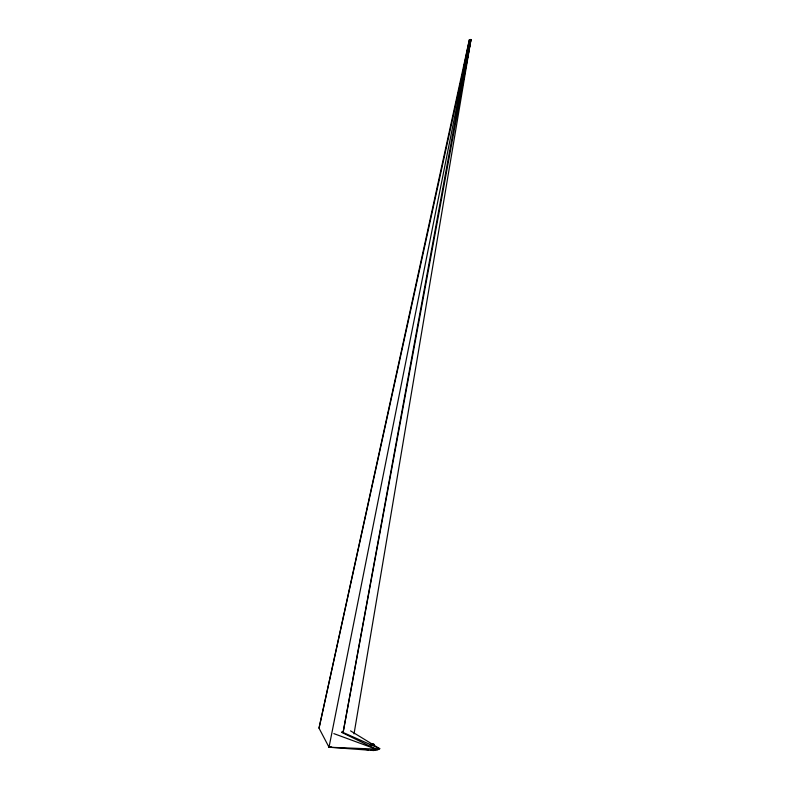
<?xml version="1.0" encoding="UTF-8"?>
<svg xmlns="http://www.w3.org/2000/svg" width="790" height="790" viewBox="0 0 790 790"><rect width="100%" height="100%" fill="white"/><g stroke="black" fill="none" stroke-linecap="round" stroke-linejoin="round"><path stroke-width="1.19" d="M370.836 744.723L370.816 745.217L369.987 744.743M371.507 744.308L371.527 743.647L372.534 745M354.029 733.88L470.978 39.5L469.349 39.777L319.022 728.173L329.015 747.231L373.394 750.5L377.176 750.105L379.763 748.713L350.543 730.869M470.297 39.678L470.978 39.5L343.058 732.695L470.03 39.599L469.349 39.777L463.73 67.604M466.426 63.753L466.88 61.324M467.334 58.904L470.978 39.5M341.784 731.915L379.763 748.713L375.991 749.108L329.015 747.231L470.03 39.599L319.022 728.173M373.591 744.792C373.127 743.509 373.798 744.318 373.769 745.286M372.613 745.345L373.709 744.368M371.093 744.299L371.527 743.647L372.366 744.21L371.527 743.647M372.722 744.644L372.08 745.405L372.357 744.605L373.305 744.832L372.831 745.513L372.722 744.644L373.443 745.217M373.463 744.368L374.016 744.545M341.675 732.37L375.991 749.108L373.394 750.5L370.964 750.164M329.015 747.231L331.336 746.985M364.891 749.345L368.535 749.838M373.305 744.832L372.357 744.605M333.834 733.614L375.991 749.108M373.788 744.032L373.887 744.536"/></g></svg>
